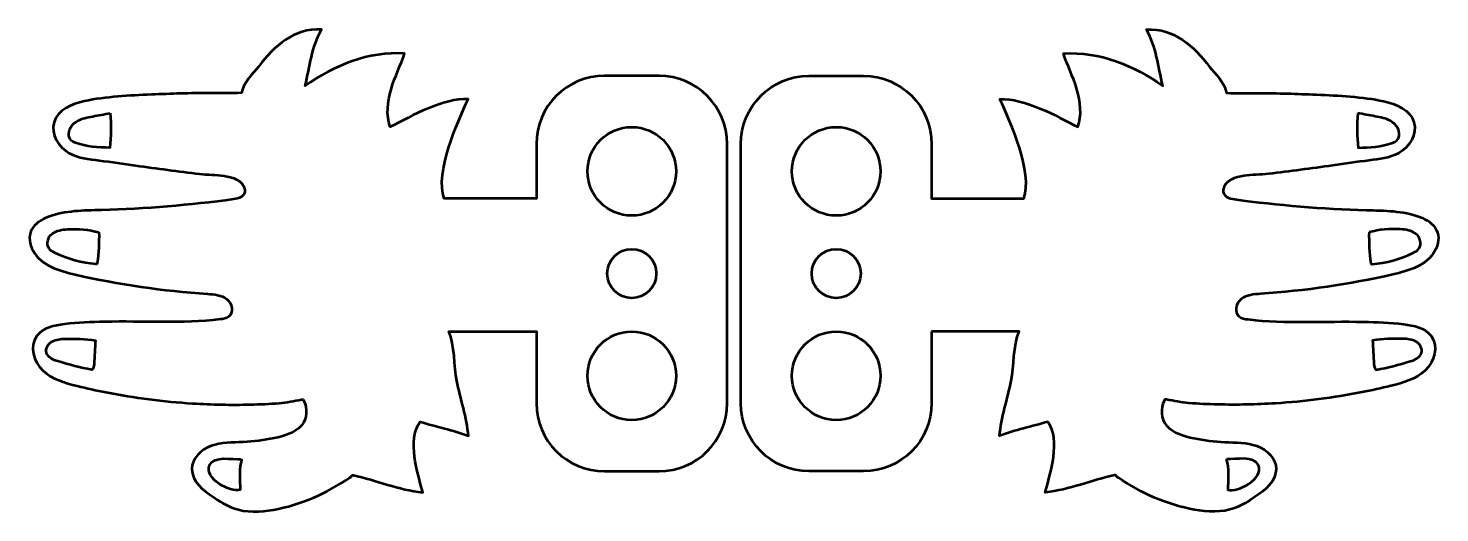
# Model space of a CAD drawing. Header units: centimetres. Extents: x -15.2 to -4.8, y -11.8 to -8.2.
import ezdxf

# ---------------------------------------------------------------- set-up
doc = ezdxf.new("R2010")
doc.units = ezdxf.units.CM
doc.header["$MEASUREMENT"] = 0
doc.layers.add('Layer 1', color=7, linetype='Continuous')

msp = doc.modelspace()

# ---------------------------------------------------------------- linework, layer by layer
at = {"layer": 'Layer 1', "lineweight": 53}
for centre, major_axis in [((-10.75, -9.27288), (0, 0.325)), ((-9.25, -9.27288), (0, 0.325)), ((-10.75, -10.02288), (0, 0.18)), ((-9.25, -10.02288), (0, 0.18)), ((-10.75, -10.77288), (0, 0.325)), ((-9.25, -10.77288), (0, 0.325))]:
    msp.add_ellipse(centre, major_axis=major_axis, ratio=1, dxfattribs=at)
for points in [[(-11.45, -10.97288), (-11.45, -10.97288), (-11.45, -10.44835), (-11.45, -10.44835), (-11.45, -10.44835), (-11.45, -10.44835), (-12.09107, -10.44835), (-12.09107, -10.44835), (-12.09107, -10.44835), (-12.04747, -10.54758), (-12.05433, -10.70571), (-12.03372, -10.80909), (-12.03372, -10.80909), (-12.00778, -10.93874), (-11.95858, -11.08321), (-11.94851, -11.21257), (-11.94851, -11.21257), (-12.06255, -11.17157), (-12.18692, -11.14459), (-12.30254, -11.11021), (-12.30254, -11.11021), (-12.40122, -11.24725), (-12.3192, -11.48483), (-12.28401, -11.62903), (-12.28401, -11.62903), (-12.46075, -11.60868), (-12.62611, -11.53909), (-12.79228, -11.50072), (-12.79228, -11.50072), (-12.80391, -11.49806), (-12.80602, -11.52082), (-12.81794, -11.51845), (-12.81794, -11.51845), (-12.8145, -11.52692), (-12.82111, -11.50997), (-12.81794, -11.51845), (-12.81794, -11.51845), (-12.98886, -11.63591), (-13.17936, -11.71981), (-13.37805, -11.75525), (-13.37805, -11.75525), (-13.4757, -11.77273), (-13.57887, -11.77747), (-13.67228, -11.74386), (-13.67228, -11.74386), (-13.72571, -11.7243), (-13.77414, -11.69281), (-13.82149, -11.66134), (-13.82149, -11.66134), (-13.8956, -11.61185), (-13.97681, -11.54703), (-13.97735, -11.45812), (-13.97735, -11.45812), (-13.97761, -11.379), (-13.90989, -11.3134), (-13.83552, -11.28694), (-13.83552, -11.28694), (-13.76118, -11.26048), (-13.68021, -11.2634), (-13.60138, -11.25942), (-13.60138, -11.25942), (-13.5249, -11.25572), (-13.4487, -11.24565), (-13.37356, -11.23033), (-13.37356, -11.23033), (-13.30054, -11.21549), (-13.2238, -11.19353), (-13.17381, -11.13798), (-13.17381, -11.13798), (-13.12936, -11.0885), (-13.13094, -11.01388), (-13.15502, -10.95541), (-13.15502, -10.95541), (-13.1566, -10.95223), (-13.1582, -10.94854), (-13.16138, -10.94696), (-13.16138, -10.94696), (-13.16456, -10.9451), (-13.16877, -10.94561), (-13.17249, -10.94641), (-13.17249, -10.94641), (-13.22698, -10.95673), (-13.2815, -10.96996), (-13.33705, -10.97368), (-13.33705, -10.97368), (-13.40744, -10.97843), (-13.47782, -10.98187), (-13.54846, -10.98347), (-13.54846, -10.98347), (-13.68975, -10.98691), (-13.83102, -10.98424), (-13.97179, -10.97525), (-13.97179, -10.97525), (-14.18529, -10.96202), (-14.39751, -10.9345), (-14.60731, -10.8935), (-14.60731, -10.8935), (-14.67795, -10.87947), (-14.7486, -10.86386), (-14.81872, -10.84694), (-14.81872, -10.84694), (-14.90946, -10.82472), (-15.00367, -10.79772), (-15.07139, -10.73343), (-15.07139, -10.73343), (-15.13914, -10.66915), (-15.16981, -10.55616), (-15.11451, -10.48076), (-15.11451, -10.48076), (-15.06953, -10.41963), (-14.98672, -10.4027), (-14.91132, -10.39423), (-14.91132, -10.39423), (-14.81368, -10.38312), (-14.71581, -10.37836), (-14.61765, -10.3765), (-14.61765, -10.3765), (-14.33505, -10.37121), (-14.05091, -10.39105), (-13.76992, -10.35852), (-13.76992, -10.35852), (-13.74741, -10.35614), (-13.72333, -10.35242), (-13.70561, -10.33813), (-13.70561, -10.33813), (-13.66726, -10.30666), (-13.68207, -10.23971), (-13.7215, -10.20956), (-13.7215, -10.20956), (-13.76091, -10.17938), (-13.81382, -10.17543), (-13.86358, -10.17199), (-13.86358, -10.17199), (-14.18953, -10.15003), (-14.51391, -10.10239), (-14.83275, -10.02991), (-14.83275, -10.02991), (-14.95181, -10.00291), (-15.0825, -9.96296), (-15.14258, -9.85687), (-15.14258, -9.85687), (-15.16875, -9.81083), (-15.17777, -9.75236), (-15.15501, -9.70445), (-15.15501, -9.70445), (-15.13146, -9.65552), (-15.08013, -9.62588), (-15.02907, -9.6071), (-15.02907, -9.6071), (-14.90603, -9.56159), (-14.77188, -9.56054), (-14.64093, -9.55709), (-14.64093, -9.55709), (-14.31681, -9.54836), (-13.99296, -9.5219), (-13.67176, -9.47772), (-13.67176, -9.47772), (-13.63311, -9.47243), (-13.58311, -9.45682), (-13.58892, -9.4076), (-13.58892, -9.4076), (-13.59688, -9.33802), (-13.68233, -9.31525), (-13.74003, -9.30654), (-13.74003, -9.30654), (-13.80007, -9.29753), (-13.86147, -9.29913), (-13.92151, -9.29171), (-13.92151, -9.29171), (-14.07814, -9.27267), (-14.23477, -9.25229), (-14.39115, -9.2306), (-14.39115, -9.2306), (-14.48006, -9.21844), (-14.56894, -9.20441), (-14.65785, -9.19275), (-14.65785, -9.19275), (-14.73219, -9.18296), (-14.80973, -9.17795), (-14.87639, -9.14012), (-14.87639, -9.14012), (-14.95551, -9.09514), (-15.01452, -9.00067), (-14.98832, -8.91337), (-14.98832, -8.91337), (-14.96106, -8.82263), (-14.85892, -8.77842), (-14.76606, -8.75858), (-14.76606, -8.75858), (-14.60943, -8.72473), (-14.43402, -8.71757), (-14.27394, -8.71018), (-14.27394, -8.71018), (-14.13106, -8.70356), (-13.9882, -8.69984), (-13.84532, -8.69879), (-13.84532, -8.69879), (-13.76726, -8.69827), (-13.68975, -8.70222), (-13.61326, -8.69827), (-13.61326, -8.69827), (-13.60507, -8.63001), (-13.52306, -8.5493), (-13.48893, -8.50565), (-13.48893, -8.50565), (-13.37038, -8.35378), (-13.23334, -8.22335), (-13.02591, -8.23154), (-13.02591, -8.23154), (-13.10079, -8.3641), (-13.10952, -8.50222), (-13.14629, -8.64482), (-13.14629, -8.64482), (-12.93305, -8.49904), (-12.68513, -8.38949), (-12.41631, -8.40961), (-12.41631, -8.40961), (-12.47424, -8.56862), (-12.58697, -8.77023), (-12.52134, -8.94776), (-12.52134, -8.94776), (-12.36339, -8.8644), (-12.13056, -8.7361), (-11.95011, -8.74297), (-11.95011, -8.74297), (-12.03106, -8.92078), (-12.19485, -9.27823), (-12.12658, -9.47323), (-12.12658, -9.47323), (-12.12658, -9.47323), (-12.12657, -9.47335), (-12.12657, -9.47335), (-12.12657, -9.47335), (-12.12657, -9.47335), (-11.45, -9.47335), (-11.45, -9.47335), (-11.45, -9.47335), (-11.45, -9.47335), (-11.45, -9.07288), (-11.45, -9.07288), (-11.45, -9.07288), (-11.45, -8.79674), (-11.22614, -8.57288), (-10.95, -8.57288), (-10.95, -8.57288), (-10.95, -8.57288), (-10.55, -8.57288), (-10.55, -8.57288), (-10.55, -8.57288), (-10.27386, -8.57288), (-10.05, -8.79674), (-10.05, -9.07288), (-10.05, -9.07288), (-10.05, -9.07288), (-10.05, -10.97288), (-10.05, -10.97288), (-10.05, -10.97288), (-10.05, -11.24902), (-10.27386, -11.47288), (-10.55, -11.47288), (-10.55, -11.47288), (-10.55, -11.47288), (-10.95, -11.47288), (-10.95, -11.47288), (-10.95, -11.47288), (-11.22614, -11.47288), (-11.45, -11.24902), (-11.45, -10.97288)], [(-8.55, -10.44835), (-8.55, -10.44835), (-7.90893, -10.44835), (-7.90893, -10.44835), (-7.90893, -10.44835), (-7.95253, -10.54758), (-7.94567, -10.70571), (-7.96628, -10.80909), (-7.96628, -10.80909), (-7.99222, -10.93874), (-8.04142, -11.08321), (-8.05149, -11.21257), (-8.05149, -11.21257), (-7.93745, -11.17157), (-7.81308, -11.14459), (-7.69746, -11.11021), (-7.69746, -11.11021), (-7.59879, -11.24725), (-7.6808, -11.48483), (-7.71599, -11.62903), (-7.71599, -11.62903), (-7.53925, -11.60868), (-7.37389, -11.53909), (-7.20772, -11.50072), (-7.20772, -11.50072), (-7.1961, -11.49806), (-7.19398, -11.52082), (-7.18206, -11.51845), (-7.18206, -11.51845), (-7.18551, -11.52692), (-7.17889, -11.50997), (-7.18206, -11.51845), (-7.18206, -11.51845), (-7.01115, -11.63591), (-6.82064, -11.71981), (-6.62195, -11.75525), (-6.62195, -11.75525), (-6.5243, -11.77273), (-6.42113, -11.77747), (-6.32772, -11.74386), (-6.32772, -11.74386), (-6.27429, -11.7243), (-6.22587, -11.69281), (-6.17851, -11.66134), (-6.17851, -11.66134), (-6.1044, -11.61185), (-6.02319, -11.54703), (-6.02265, -11.45812), (-6.02265, -11.45812), (-6.02239, -11.379), (-6.09012, -11.3134), (-6.16448, -11.28694), (-6.16448, -11.28694), (-6.23882, -11.26048), (-6.31979, -11.2634), (-6.39862, -11.25942), (-6.39862, -11.25942), (-6.47511, -11.25572), (-6.5513, -11.24565), (-6.62644, -11.23033), (-6.62644, -11.23033), (-6.69946, -11.21549), (-6.7762, -11.19353), (-6.8262, -11.13798), (-6.8262, -11.13798), (-6.87064, -11.0885), (-6.86906, -11.01388), (-6.84498, -10.95541), (-6.84498, -10.95541), (-6.8434, -10.95223), (-6.8418, -10.94854), (-6.83862, -10.94696), (-6.83862, -10.94696), (-6.83544, -10.9451), (-6.83124, -10.94561), (-6.82752, -10.94641), (-6.82752, -10.94641), (-6.77302, -10.95673), (-6.7185, -10.96996), (-6.66295, -10.97368), (-6.66295, -10.97368), (-6.59256, -10.97843), (-6.52218, -10.98187), (-6.45154, -10.98347), (-6.45154, -10.98347), (-6.31026, -10.98691), (-6.16898, -10.98424), (-6.02821, -10.97525), (-6.02821, -10.97525), (-5.81471, -10.96202), (-5.6025, -10.9345), (-5.39269, -10.8935), (-5.39269, -10.8935), (-5.32205, -10.87947), (-5.25141, -10.86386), (-5.18128, -10.84694), (-5.18128, -10.84694), (-5.09054, -10.82472), (-4.99633, -10.79772), (-4.92861, -10.73343), (-4.92861, -10.73343), (-4.86087, -10.66915), (-4.83019, -10.55616), (-4.88549, -10.48076), (-4.88549, -10.48076), (-4.93047, -10.41963), (-5.01328, -10.4027), (-5.08868, -10.39423), (-5.08868, -10.39423), (-5.18632, -10.38312), (-5.2842, -10.37836), (-5.38236, -10.3765), (-5.38236, -10.3765), (-5.66495, -10.37121), (-5.94909, -10.39105), (-6.23008, -10.35852), (-6.23008, -10.35852), (-6.25259, -10.35614), (-6.27667, -10.35242), (-6.29439, -10.33813), (-6.29439, -10.33813), (-6.33274, -10.30666), (-6.31793, -10.23971), (-6.2785, -10.20956), (-6.2785, -10.20956), (-6.2391, -10.17938), (-6.18618, -10.17543), (-6.13642, -10.17199), (-6.13642, -10.17199), (-5.81047, -10.15003), (-5.4861, -10.10239), (-5.16726, -10.02991), (-5.16726, -10.02991), (-5.04819, -10.00291), (-4.9175, -9.96296), (-4.85742, -9.85687), (-4.85742, -9.85687), (-4.83126, -9.81083), (-4.82223, -9.75236), (-4.845, -9.70445), (-4.845, -9.70445), (-4.86854, -9.65552), (-4.91988, -9.62588), (-4.97094, -9.6071), (-4.97094, -9.6071), (-5.09397, -9.56159), (-5.22813, -9.56054), (-5.35908, -9.55709), (-5.35908, -9.55709), (-5.68319, -9.54836), (-6.00705, -9.5219), (-6.32824, -9.47772), (-6.32824, -9.47772), (-6.3669, -9.47243), (-6.41689, -9.45682), (-6.41108, -9.4076), (-6.41108, -9.4076), (-6.40312, -9.33802), (-6.31767, -9.31525), (-6.25998, -9.30654), (-6.25998, -9.30654), (-6.19993, -9.29753), (-6.13854, -9.29913), (-6.07849, -9.29171), (-6.07849, -9.29171), (-5.92186, -9.27267), (-5.76523, -9.25229), (-5.60886, -9.2306), (-5.60886, -9.2306), (-5.51994, -9.21844), (-5.43106, -9.20441), (-5.34216, -9.19275), (-5.34216, -9.19275), (-5.26782, -9.18296), (-5.19027, -9.17795), (-5.12361, -9.14012), (-5.12361, -9.14012), (-5.0445, -9.09514), (-4.98548, -9.00067), (-5.01168, -8.91337), (-5.01168, -8.91337), (-5.03894, -8.82263), (-5.14108, -8.77842), (-5.23394, -8.75858), (-5.23394, -8.75858), (-5.39057, -8.72473), (-5.56599, -8.71757), (-5.72606, -8.71018), (-5.72606, -8.71018), (-5.86894, -8.70356), (-6.0118, -8.69984), (-6.15468, -8.69879), (-6.15468, -8.69879), (-6.23274, -8.69827), (-6.31026, -8.70222), (-6.38674, -8.69827), (-6.38674, -8.69827), (-6.39493, -8.63001), (-6.47694, -8.5493), (-6.51107, -8.50565), (-6.51107, -8.50565), (-6.62962, -8.35378), (-6.76666, -8.22335), (-6.9741, -8.23154), (-6.9741, -8.23154), (-6.89922, -8.3641), (-6.89048, -8.50222), (-6.85371, -8.64482), (-6.85371, -8.64482), (-7.06695, -8.49904), (-7.31487, -8.38949), (-7.5837, -8.40961), (-7.5837, -8.40961), (-7.52577, -8.56862), (-7.41303, -8.77023), (-7.47867, -8.94776), (-7.47867, -8.94776), (-7.63661, -8.8644), (-7.86944, -8.7361), (-8.0499, -8.74297), (-8.0499, -8.74297), (-7.96894, -8.92078), (-7.80516, -9.27823), (-7.87342, -9.47323), (-7.87342, -9.47323), (-7.87342, -9.47323), (-7.87343, -9.47335), (-7.87343, -9.47335), (-7.87343, -9.47335), (-7.87343, -9.47335), (-8.55, -9.47335), (-8.55, -9.47335), (-8.55, -9.47335), (-8.55, -9.47335), (-8.55, -9.07288), (-8.55, -9.07288), (-8.55, -9.07288), (-8.55, -8.79674), (-8.77386, -8.57288), (-9.05, -8.57288), (-9.05, -8.57288), (-9.05, -8.57288), (-9.45, -8.57288), (-9.45, -8.57288), (-9.45, -8.57288), (-9.72614, -8.57288), (-9.95, -8.79674), (-9.95, -9.07288), (-9.95, -9.07288), (-9.95, -9.07288), (-9.95, -10.97288), (-9.95, -10.97288), (-9.95, -10.97288), (-9.95, -11.24902), (-9.72614, -11.47288), (-9.45, -11.47288), (-9.45, -11.47288), (-9.45, -11.47288), (-9.05, -11.47288), (-9.05, -11.47288), (-9.05, -11.47288), (-8.77386, -11.47288), (-8.55, -11.24902), (-8.55, -10.97288), (-8.55, -10.97288), (-8.55, -10.97288), (-8.55, -10.44835), (-8.55, -10.44835)]]:
    msp.add_open_spline(points, degree=3, knots=[0, 0, 0, 0, 0.01470588, 0.01470588, 0.01470588, 0.01470588, 0.02941176, 0.02941176, 0.02941176, 0.02941176, 0.04411765, 0.04411765, 0.04411765, 0.04411765, 0.05882353, 0.05882353, 0.05882353, 0.05882353, 0.07352941, 0.07352941, 0.07352941, 0.07352941, 0.08823529, 0.08823529, 0.08823529, 0.08823529, 0.10294118, 0.10294118, 0.10294118, 0.10294118, 0.11764706, 0.11764706, 0.11764706, 0.11764706, 0.13235294, 0.13235294, 0.13235294, 0.13235294, 0.14705882, 0.14705882, 0.14705882, 0.14705882, 0.16176471, 0.16176471, 0.16176471, 0.16176471, 0.17647059, 0.17647059, 0.17647059, 0.17647059, 0.19117647, 0.19117647, 0.19117647, 0.19117647, 0.20588235, 0.20588235, 0.20588235, 0.20588235, 0.22058824, 0.22058824, 0.22058824, 0.22058824, 0.23529412, 0.23529412, 0.23529412, 0.23529412, 0.25, 0.25, 0.25, 0.25, 0.26470588, 0.26470588, 0.26470588, 0.26470588, 0.27941176, 0.27941176, 0.27941176, 0.27941176, 0.29411765, 0.29411765, 0.29411765, 0.29411765, 0.30882353, 0.30882353, 0.30882353, 0.30882353, 0.32352941, 0.32352941, 0.32352941, 0.32352941, 0.33823529, 0.33823529, 0.33823529, 0.33823529, 0.35294118, 0.35294118, 0.35294118, 0.35294118, 0.36764706, 0.36764706, 0.36764706, 0.36764706, 0.38235294, 0.38235294, 0.38235294, 0.38235294, 0.39705882, 0.39705882, 0.39705882, 0.39705882, 0.41176471, 0.41176471, 0.41176471, 0.41176471, 0.42647059, 0.42647059, 0.42647059, 0.42647059, 0.44117647, 0.44117647, 0.44117647, 0.44117647, 0.45588235, 0.45588235, 0.45588235, 0.45588235, 0.47058824, 0.47058824, 0.47058824, 0.47058824, 0.48529412, 0.48529412, 0.48529412, 0.48529412, 0.5, 0.5, 0.5, 0.5, 0.51470588, 0.51470588, 0.51470588, 0.51470588, 0.52941176, 0.52941176, 0.52941176, 0.52941176, 0.54411765, 0.54411765, 0.54411765, 0.54411765, 0.55882353, 0.55882353, 0.55882353, 0.55882353, 0.57352941, 0.57352941, 0.57352941, 0.57352941, 0.58823529, 0.58823529, 0.58823529, 0.58823529, 0.60294118, 0.60294118, 0.60294118, 0.60294118, 0.61764706, 0.61764706, 0.61764706, 0.61764706, 0.63235294, 0.63235294, 0.63235294, 0.63235294, 0.64705882, 0.64705882, 0.64705882, 0.64705882, 0.66176471, 0.66176471, 0.66176471, 0.66176471, 0.67647059, 0.67647059, 0.67647059, 0.67647059, 0.69117647, 0.69117647, 0.69117647, 0.69117647, 0.70588235, 0.70588235, 0.70588235, 0.70588235, 0.72058824, 0.72058824, 0.72058824, 0.72058824, 0.73529412, 0.73529412, 0.73529412, 0.73529412, 0.75, 0.75, 0.75, 0.75, 0.76470588, 0.76470588, 0.76470588, 0.76470588, 0.77941176, 0.77941176, 0.77941176, 0.77941176, 0.79411765, 0.79411765, 0.79411765, 0.79411765, 0.80882353, 0.80882353, 0.80882353, 0.80882353, 0.82352941, 0.82352941, 0.82352941, 0.82352941, 0.83823529, 0.83823529, 0.83823529, 0.83823529, 0.85294118, 0.85294118, 0.85294118, 0.85294118, 0.86764706, 0.86764706, 0.86764706, 0.86764706, 0.88235294, 0.88235294, 0.88235294, 0.88235294, 0.89705882, 0.89705882, 0.89705882, 0.89705882, 0.91176471, 0.91176471, 0.91176471, 0.91176471, 0.92647059, 0.92647059, 0.92647059, 0.92647059, 0.94117647, 0.94117647, 0.94117647, 0.94117647, 0.95588235, 0.95588235, 0.95588235, 0.95588235, 0.97058824, 0.97058824, 0.97058824, 0.97058824, 1, 1, 1, 1], dxfattribs=at)
at = {"layer": 'Layer 1', "color": 5, "lineweight": 53}
for points, knots in [([(-14.57636, -8.84616), (-14.61922, -8.85409), (-14.66183, -8.86203), (-14.70467, -8.8697), (-14.70467, -8.8697), (-14.74304, -8.87686), (-14.78221, -8.88425), (-14.81634, -8.90331), (-14.81634, -8.90331), (-14.85019, -8.92262), (-14.87851, -8.95649), (-14.88037, -8.99538), (-14.88037, -8.99538), (-14.88143, -9.01416), (-14.87561, -9.03375), (-14.8621, -9.04672), (-14.8621, -9.04672), (-14.85311, -9.05491), (-14.84174, -9.05994), (-14.83034, -9.06418), (-14.83034, -9.06418), (-14.75071, -9.09382), (-14.66395, -9.09726), (-14.57899, -9.10015), (-14.57899, -9.10015), (-14.57, -9.01602), (-14.56922, -8.93083), (-14.57636, -8.84616)], [0, 0, 0, 0, 0.125, 0.125, 0.125, 0.125, 0.25, 0.25, 0.25, 0.25, 0.375, 0.375, 0.375, 0.375, 0.5, 0.5, 0.5, 0.5, 0.625, 0.625, 0.625, 0.625, 0.75, 0.75, 0.75, 0.75, 1, 1, 1, 1]), ([(-5.42364, -8.84616), (-5.38078, -8.85409), (-5.33817, -8.86203), (-5.29533, -8.8697), (-5.29533, -8.8697), (-5.25696, -8.87686), (-5.21779, -8.88425), (-5.18366, -8.90331), (-5.18366, -8.90331), (-5.14981, -8.92262), (-5.12149, -8.95649), (-5.11963, -8.99538), (-5.11963, -8.99538), (-5.11857, -9.01416), (-5.12439, -9.03375), (-5.1379, -9.04672), (-5.1379, -9.04672), (-5.14689, -9.05491), (-5.15826, -9.05994), (-5.16966, -9.06418), (-5.16966, -9.06418), (-5.24929, -9.09382), (-5.33605, -9.09726), (-5.42101, -9.10015), (-5.42101, -9.10015), (-5.43, -9.01602), (-5.43078, -8.93083), (-5.42364, -8.84616)], [0, 0, 0, 0, 0.125, 0.125, 0.125, 0.125, 0.25, 0.25, 0.25, 0.25, 0.375, 0.375, 0.375, 0.375, 0.5, 0.5, 0.5, 0.5, 0.625, 0.625, 0.625, 0.625, 0.75, 0.75, 0.75, 0.75, 1, 1, 1, 1]), ([(-14.65865, -9.7198), (-14.73353, -9.7005), (-14.8113, -9.69309), (-14.8883, -9.69758), (-14.8883, -9.69758), (-14.92879, -9.69996), (-14.97111, -9.70657), (-15.00287, -9.73171), (-15.00287, -9.73171), (-15.03436, -9.75711), (-15.04943, -9.80685), (-15.02534, -9.83941), (-15.02534, -9.83941), (-15.01478, -9.8537), (-14.99837, -9.86268), (-14.98248, -9.87062), (-14.98248, -9.87062), (-14.8883, -9.91718), (-14.78539, -9.9455), (-14.68061, -9.95343), (-14.68061, -9.95343), (-14.67875, -9.95343), (-14.67663, -9.95372), (-14.67477, -9.95238), (-14.67477, -9.95238), (-14.67266, -9.95106), (-14.67214, -9.94816), (-14.67188, -9.9455), (-14.67188, -9.9455), (-14.66154, -9.87088), (-14.65705, -9.79522), (-14.65865, -9.7198)], [0, 0, 0, 0, 0.11111111, 0.11111111, 0.11111111, 0.11111111, 0.22222222, 0.22222222, 0.22222222, 0.22222222, 0.33333333, 0.33333333, 0.33333333, 0.33333333, 0.44444444, 0.44444444, 0.44444444, 0.44444444, 0.55555556, 0.55555556, 0.55555556, 0.55555556, 0.66666667, 0.66666667, 0.66666667, 0.66666667, 0.77777778, 0.77777778, 0.77777778, 0.77777778, 1, 1, 1, 1]), ([(-5.34135, -9.7198), (-5.26647, -9.7005), (-5.1887, -9.69309), (-5.1117, -9.69758), (-5.1117, -9.69758), (-5.07121, -9.69996), (-5.02889, -9.70657), (-4.99713, -9.73171), (-4.99713, -9.73171), (-4.96564, -9.75711), (-4.95057, -9.80685), (-4.97466, -9.83941), (-4.97466, -9.83941), (-4.98522, -9.8537), (-5.00163, -9.86268), (-5.01752, -9.87062), (-5.01752, -9.87062), (-5.1117, -9.91718), (-5.21461, -9.9455), (-5.31939, -9.95343), (-5.31939, -9.95343), (-5.32125, -9.95343), (-5.32337, -9.95372), (-5.32523, -9.95238), (-5.32523, -9.95238), (-5.32734, -9.95106), (-5.32786, -9.94816), (-5.32812, -9.9455), (-5.32812, -9.9455), (-5.33846, -9.87088), (-5.34295, -9.79522), (-5.34135, -9.7198)], [0, 0, 0, 0, 0.11111111, 0.11111111, 0.11111111, 0.11111111, 0.22222222, 0.22222222, 0.22222222, 0.22222222, 0.33333333, 0.33333333, 0.33333333, 0.33333333, 0.44444444, 0.44444444, 0.44444444, 0.44444444, 0.55555556, 0.55555556, 0.55555556, 0.55555556, 0.66666667, 0.66666667, 0.66666667, 0.66666667, 0.77777778, 0.77777778, 0.77777778, 0.77777778, 1, 1, 1, 1]), ([(-15.04387, -10.60352), (-15.03382, -10.63871), (-14.99493, -10.65538), (-14.96, -10.66649), (-14.96, -10.66649), (-14.87825, -10.69243), (-14.79489, -10.71333), (-14.71051, -10.72868), (-14.71051, -10.72868), (-14.6978, -10.7202), (-14.69596, -10.70273), (-14.6949, -10.68739), (-14.6949, -10.68739), (-14.69172, -10.62918), (-14.68854, -10.57097), (-14.68537, -10.51278), (-14.68537, -10.51278), (-14.75864, -10.50298), (-14.83274, -10.49926), (-14.90682, -10.50138), (-14.90682, -10.50138), (-14.9399, -10.50219), (-14.97403, -10.50482), (-15.00287, -10.52123), (-15.00287, -10.52123), (-15.0317, -10.53763), (-15.05286, -10.57176), (-15.04387, -10.60352)], [0, 0, 0, 0, 0.125, 0.125, 0.125, 0.125, 0.25, 0.25, 0.25, 0.25, 0.375, 0.375, 0.375, 0.375, 0.5, 0.5, 0.5, 0.5, 0.625, 0.625, 0.625, 0.625, 0.75, 0.75, 0.75, 0.75, 1, 1, 1, 1]), ([(-4.95613, -10.60352), (-4.96618, -10.63871), (-5.00507, -10.65538), (-5.04, -10.66649), (-5.04, -10.66649), (-5.12175, -10.69243), (-5.20511, -10.71333), (-5.28949, -10.72868), (-5.28949, -10.72868), (-5.3022, -10.7202), (-5.30404, -10.70273), (-5.3051, -10.68739), (-5.3051, -10.68739), (-5.30828, -10.62918), (-5.31146, -10.57097), (-5.31463, -10.51278), (-5.31463, -10.51278), (-5.24136, -10.50298), (-5.16726, -10.49926), (-5.09318, -10.50138), (-5.09318, -10.50138), (-5.0601, -10.50219), (-5.02597, -10.50482), (-4.99713, -10.52123), (-4.99713, -10.52123), (-4.9683, -10.53763), (-4.94714, -10.57176), (-4.95613, -10.60352)], [0, 0, 0, 0, 0.125, 0.125, 0.125, 0.125, 0.25, 0.25, 0.25, 0.25, 0.375, 0.375, 0.375, 0.375, 0.5, 0.5, 0.5, 0.5, 0.625, 0.625, 0.625, 0.625, 0.75, 0.75, 0.75, 0.75, 1, 1, 1, 1]), ([(-13.61672, -11.38456), (-13.67889, -11.38908), (-13.81593, -11.35415), (-13.84769, -11.42954), (-13.84769, -11.42954), (-13.8895, -11.5293), (-13.69475, -11.62852), (-13.62173, -11.60974), (-13.62173, -11.60974), (-13.62465, -11.55416), (-13.63339, -11.42876), (-13.61274, -11.39435), (-13.61274, -11.39435), (-13.61063, -11.39252), (-13.61222, -11.38774), (-13.61672, -11.38456)], [0, 0, 0, 0, 0.2, 0.2, 0.2, 0.2, 0.4, 0.4, 0.4, 0.4, 0.6, 0.6, 0.6, 0.6, 1, 1, 1, 1]), ([(-6.38328, -11.38456), (-6.32111, -11.38908), (-6.18407, -11.35415), (-6.15231, -11.42954), (-6.15231, -11.42954), (-6.1105, -11.5293), (-6.30525, -11.62852), (-6.37827, -11.60974), (-6.37827, -11.60974), (-6.37535, -11.55416), (-6.36661, -11.42876), (-6.38726, -11.39435), (-6.38726, -11.39435), (-6.38937, -11.39252), (-6.38778, -11.38774), (-6.38328, -11.38456)], [0, 0, 0, 0, 0.2, 0.2, 0.2, 0.2, 0.4, 0.4, 0.4, 0.4, 0.6, 0.6, 0.6, 0.6, 1, 1, 1, 1])]:
    msp.add_open_spline(points, degree=3, knots=knots, dxfattribs=at)

doc.saveas('drawing.dxf')
